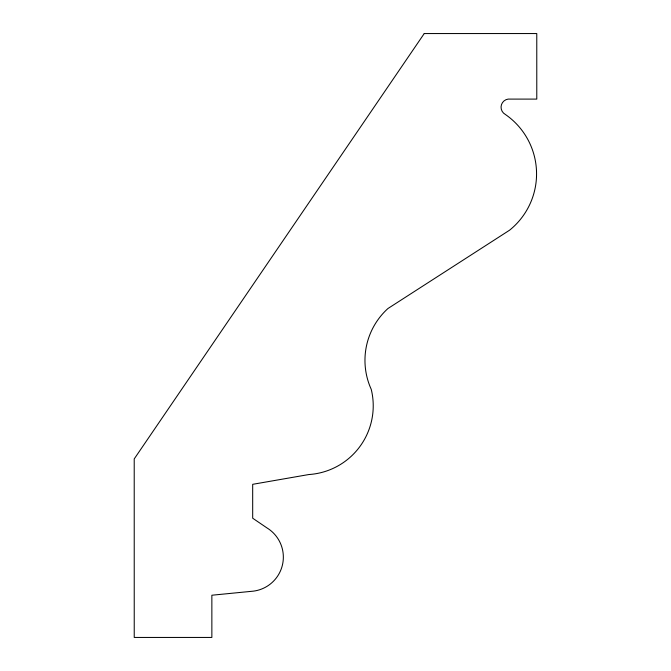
<?xml version="1.0" encoding="UTF-8"?>
<svg xmlns="http://www.w3.org/2000/svg" width="671" height="671" viewBox="0 0 671 671"><rect width="100%" height="100%" fill="white"/><g stroke="black" fill="none" stroke-linecap="round" stroke-linejoin="round"><path stroke-width="1.01" d="M424.231 33.558L134.217 458.922L134.234 637.45L211.86 637.442L211.86 595.227L253.462 591.134A34.271 34.271 0 0 0 266.89 527.867L252.69 518.213L252.682 484.319L308.828 474.54A68.878 68.878 0 0 0 371.231 389.331A70.002 70.002 0 0 1 387.93 308.534L509.566 230.203A72.216 72.216 0 0 0 505.305 114.422A8.211 8.211 0 0 1 510.413 99.098L536.783 99.098L536.775 33.55L424.231 33.558"/></g></svg>
